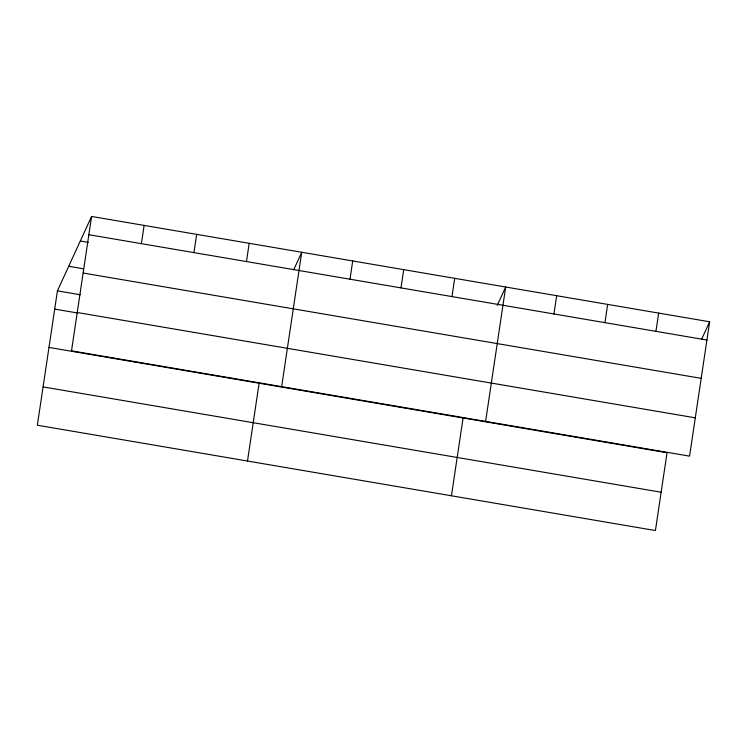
<?xml version="1.0" encoding="UTF-8"?>
<svg xmlns="http://www.w3.org/2000/svg" width="747" height="747" viewBox="0 0 747 747"><rect width="100%" height="100%" fill="white"/><g stroke="black" fill="none" stroke-linecap="round" stroke-linejoin="round"><path stroke-width="1.12" d="M91.582 216.453L71.507 350.829L689.565 456.146L709.65 321.78L91.582 216.453L57.435 290.854L37.35 425.22L655.418 530.547L667.043 452.747L48.975 347.42M141.398 243.662L144.124 225.407M193.931 252.617L196.657 234.362M246.463 261.562L249.19 243.317M247.49 461.03L259.116 383.23M281.647 386.638L301.732 252.262L293.748 269.658M349.988 279.21L352.715 260.955M400.98 287.894L403.707 269.639M451.972 296.587L454.699 278.332M451.449 495.784L463.084 417.984M485.606 421.392L505.691 287.016L497.231 305.43M553.947 313.964L556.683 295.709M604.939 322.648L607.666 304.402M655.931 331.341L658.658 313.086M701.666 339.166L709.65 321.78M88.856 234.707L706.923 340.034M80.312 241.01L88.314 242.364M68.705 266.296L83.552 268.827M83.132 273.028L701.2 378.346M57.435 290.854L80.274 294.748M77.23 312.507L695.298 417.834M54.708 309.099L77.548 312.993M43.074 386.899L661.142 492.226"/></g></svg>
